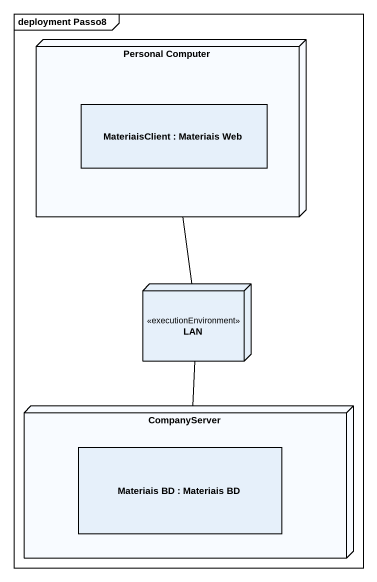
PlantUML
@startuml
mainframe deployment Passo8
node "Personal Computer" as Personal_Computer {
  rectangle "MateriaisClient : Materiais Web" as MateriaisClient
}
node LAN <<executionEnvironment>>
node CompanyServer {
  rectangle "Materiais BD : Materiais BD" as Materiais_BD
}
Personal_Computer -- LAN
CompanyServer -up- LAN
@enduml
